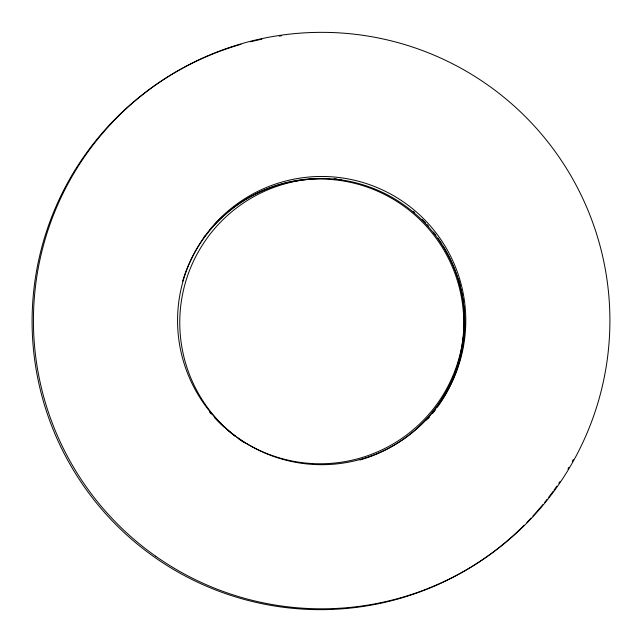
<?xml version="1.0" encoding="UTF-8"?>
<svg xmlns="http://www.w3.org/2000/svg" width="642" height="642" viewBox="0 0 642 642"><rect width="100%" height="100%" fill="white"/><g stroke="black" fill="none" stroke-linecap="round" stroke-linejoin="round"><path stroke-width="0.96" d="M244.409 442.803A144.113 144.113 0 0 1 238.27 438.518M235.293 436.255A144.113 144.113 0 0 1 328.568 178.548M334.169 178.837A144.113 144.113 0 0 1 336.962 179.07M339.754 179.351A144.113 144.113 0 0 1 341.616 179.567M214.3 224.812A144.113 144.113 0 0 1 448.108 388.482M447.667 389.341A144.113 144.113 0 0 1 440.805 401.186M440.276 402.004A144.113 144.113 0 0 1 439.184 403.649M435.18 409.299A144.113 144.113 0 0 1 432.772 412.437M428.334 417.781A144.113 144.113 0 0 1 426.352 420.012M203.538 237.789A144.113 144.113 0 0 1 205.32 235.413M209.669 230.021A144.113 144.113 0 0 1 211.619 227.766M182.633 281.124A144.113 144.113 0 0 1 464.19 335.533A144.113 144.113 0 0 1 441.808 400.632M441.279 401.451A144.113 144.113 0 0 1 437.354 407.148M435.589 409.532A144.113 144.113 0 0 1 432.539 413.424M429.346 417.228A144.113 144.113 0 0 1 428.021 418.712M461.004 289.028A144.113 144.113 0 0 1 236.85 437.234M235.325 436.135A144.113 144.113 0 0 1 227.236 429.787M224.403 427.339A144.113 144.113 0 0 1 214.396 417.517M211.274 414.034A144.113 144.113 0 0 1 209.452 411.891M458.46 279.053A144.113 144.113 0 0 1 460.595 287.199M573.298 459.552A288.226 288.226 0 0 1 572.359 461.269M568.956 467.232A288.226 288.226 0 0 1 567.961 468.917M559.936 481.612A288.226 288.226 0 0 1 558.837 483.249M556.807 486.203A288.226 288.226 0 0 1 553.966 490.199M553.139 491.339A288.226 288.226 0 0 1 548.693 497.269M547.177 499.227A288.226 288.226 0 0 1 544.713 502.325M542.835 504.628A288.226 288.226 0 0 1 532.94 516.024M530.95 518.182A288.226 288.226 0 0 1 526.889 522.436M524.137 525.228A288.226 288.226 0 0 1 71.944 467.649A288.226 288.226 0 0 1 241.023 44.314M250.476 41.786A288.226 288.226 0 0 1 261.936 39.17M279.31 36.129A288.226 288.226 0 0 1 281.252 35.856M443.044 245.862A144.113 144.113 0 0 1 359.985 459.969M413.279 211.29A144.113 144.113 0 0 1 414.7 212.502M422.235 219.516A144.113 144.113 0 0 1 425.686 223.087M427.034 224.556A144.113 144.113 0 0 1 428.358 226.032M433.414 232.091A144.113 144.113 0 0 1 435.854 235.269M437.9 238.078A144.113 144.113 0 0 1 439.505 240.389M439.858 240.91A144.113 144.113 0 0 1 442.009 244.201M155.709 556.237A288.226 288.226 0 0 0 608.736 346.479A288.226 288.226 0 0 0 200.569 59.024A288.226 288.226 0 0 0 155.709 556.237M238.696 438.406A144.113 144.113 0 0 0 465.201 333.527A144.113 144.113 0 0 0 261.117 189.807A144.113 144.113 0 0 0 238.696 438.406"/></g></svg>
